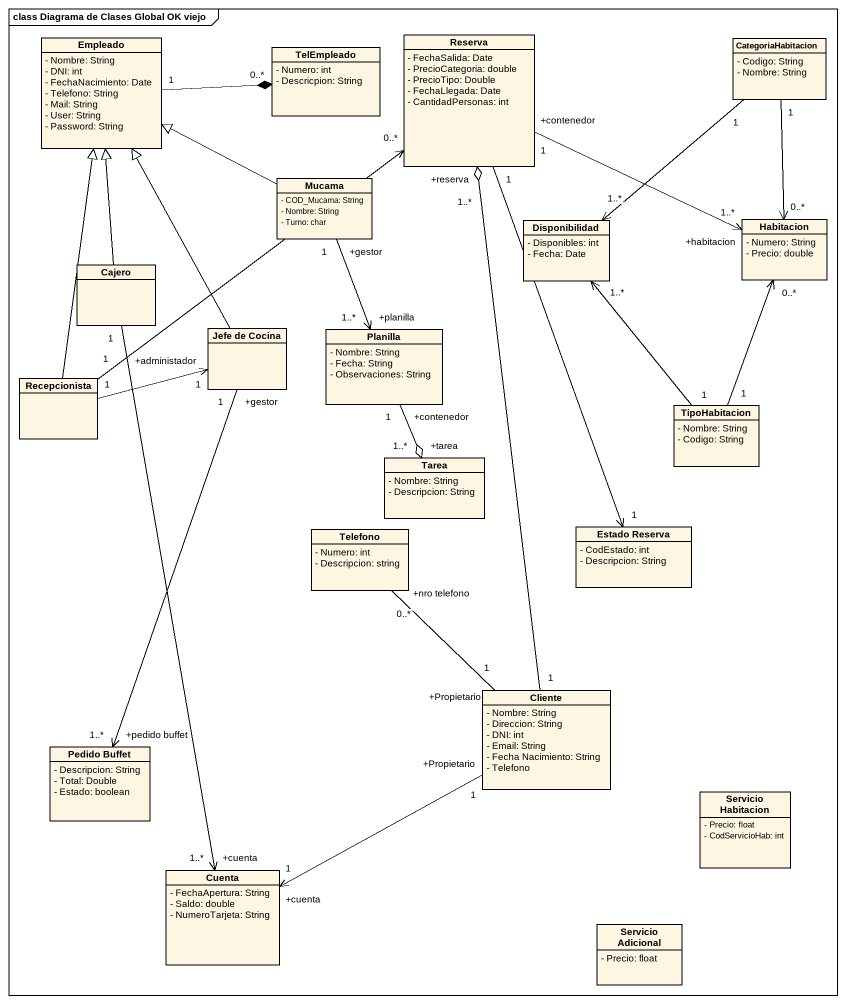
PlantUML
@startuml
mainframe class Diagrama de Clases Global OK viejo
hide circle
hide empty members
skinparam classAttributeIconSize 0
class Reserva {
  - FechaSalida: Date
  - PrecioCategoria: double
  - PrecioTipo: Double
  - FechaLlegada: Date
  - CantidadPersonas: int
}
class Empleado {
  - Nombre: String
  - DNI: int
  - FechaNacimiento: Date
  - Telefono: String
  - Mail: String
  - User: String
  - Password: String
}
class TelEmpleado {
  - Numero: int
  - Descricpion: String
}
class CategoriaHabitacion {
  - Codigo: String
  - Nombre: String
}
class Mucama {
  - COD_Mucama: String
  - Nombre: String
  - Turno: char
}
class Disponibilidad {
  - Disponibles: int
  - Fecha: Date
}
class Habitacion {
  - Numero: String
  - Precio: double
}
class Cajero
class "Jefe de Cocina" as Jefe_de_Cocina
class Planilla {
  - Nombre: String
  - Fecha: String
  - Observaciones: String
}
class Recepcionista
class TipoHabitacion {
  - Nombre: String
  - Codigo: String
}
class Tarea {
  - Nombre: String
  - Descripcion: String
}
class Telefono {
  - Numero: int
  - Descripcion: string
}
class "Estado Reserva" as Estado_Reserva {
  - CodEstado: int
  - Descripcion: String
}
class Cliente {
  - Nombre: String
  - Direccion: String
  - DNI: int
  - Email: String
  - Fecha Nacimiento: String
  - Telefono
}
class "Pedido Buffet" as Pedido_Buffet {
  - Descripcion: String
  - Total: Double
  - Estado: boolean
}
class "Servicio Habitacion" as Servicio_Habitacion {
  - Precio: float
  - CodServicioHab: int
}
class Cuenta {
  - FechaApertura: String
  - Saldo: double
  - NumeroTarjeta: String
}
class "Servicio Adicional" as Servicio_Adicional {
  - Precio: float
}
Reserva "+contenedor\n1" -right-> "+habitacion\n1..*" Habitacion
Reserva "1" --> "1" Estado_Reserva
Empleado "1" -right-* "0..*" TelEmpleado
CategoriaHabitacion "1" --> "1..*" Disponibilidad
CategoriaHabitacion "1" --> "0..*" Habitacion
Mucama -left-|> Empleado
Mucama "+gestor\n1" --> "+planilla\n1..*" Planilla
Cajero -up-|> Empleado
Cajero "+administador\n1" --> "+cuenta\n1..*" Cuenta
Jefe_de_Cocina -up-|> Empleado
Jefe_de_Cocina "+gestor\n1" --> "+pedido buffet\n1..*" Pedido_Buffet
Planilla "+contenedor\n1" --o "+tarea\n1..*" Tarea
Recepcionista "1" -up-> "0..*" Reserva
Recepcionista -up-|> Empleado
Recepcionista "1" -right-> "1" Jefe_de_Cocina
TipoHabitacion "1" -up-> "1..*" Disponibilidad
TipoHabitacion "1" -up-> "0..*" Habitacion
Cliente "1" -up-o "+reserva\n1..*" Reserva
Cliente "+Propietario\n1" -up- "+nro telefono\n0..*" Telefono
Cliente "+Propietario\n1" -left-> "+cuenta\n1" Cuenta
@enduml
